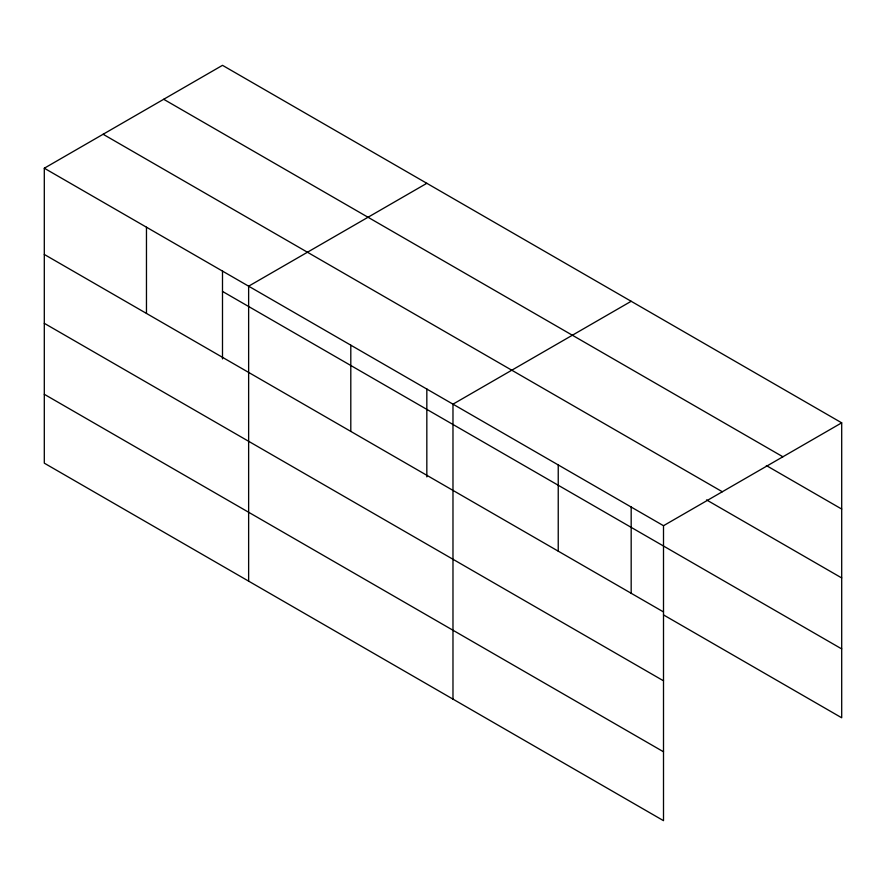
<?xml version="1.0" encoding="UTF-8"?>
<svg xmlns="http://www.w3.org/2000/svg" width="886" height="886" viewBox="0 0 886 886"><rect width="100%" height="100%" fill="white"/><g stroke="black" fill="none" stroke-linecap="round" stroke-linejoin="round"><path stroke-width="1.33" d="M663.503 680.813L663.503 525.708L44.3 168.218L44.3 463.168L663.503 820.669L663.503 680.813L44.3 323.324M663.47 614.884L841.7 717.782L841.7 422.832L222.497 65.331L44.3 168.218M426.83 183.302L248.634 286.189L248.634 581.15M631.175 301.284L452.979 404.16L452.979 699.12M663.503 525.708L841.7 422.832M163.689 99.287L782.892 456.777M766.335 465.549L841.7 509.062M103.108 134.262L722.312 491.752M706.53 499.903L841.7 577.938M222.497 291.416L841.7 648.906M44.3 254.448L663.503 611.938M44.3 394.292L663.503 751.782M631.175 506.892L631.175 593.487M558.235 464.928L558.235 551.158M426.83 388.91L426.83 476.889M350.801 345.175L350.801 431.404M222.497 270.939L222.497 358.919M146.467 227.204L146.467 313.434"/></g></svg>
